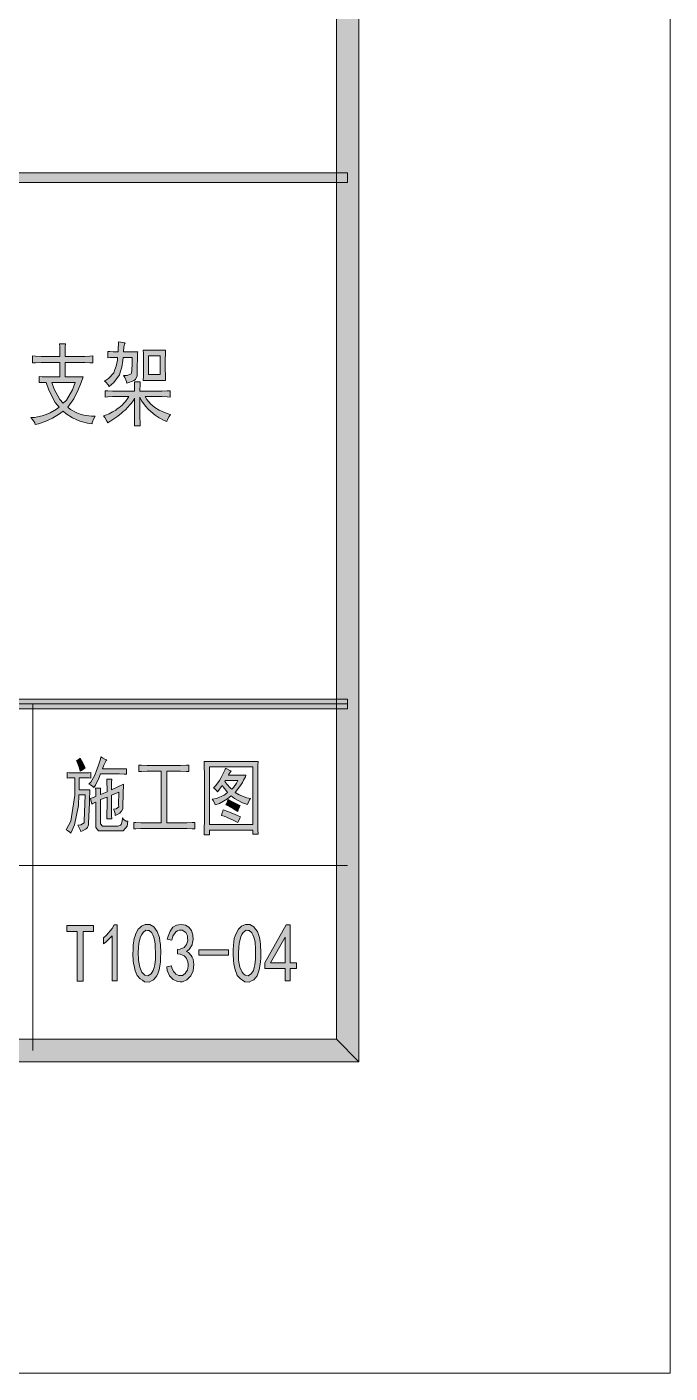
# Model space of a CAD drawing. Header units: millimetres. Extents: x 0 to 586, y 0 to 414.
# Drawn here: x 565.97 to 585.63, y 0 to 41.14 of the extents above; entities that cross this region are included whole.
import ezdxf

# ---------------------------------------------------------------- set-up
doc = ezdxf.new("R2010")
doc.units = ezdxf.units.MM

msp = doc.modelspace()

# ---------------------------------------------------------------- hatches: boundary and pattern name
h = msp.add_hatch(color=0)
h.dxf.hatch_style = 2
h.paths.add_polyline_path([(576.117861, 9.514417), (575.429944, 10.205861), (575.429944, 403.877639), (576.117861, 404.569083)])
h = msp.add_hatch(color=0)
h.dxf.hatch_style = 2
h.paths.add_polyline_path([(575.772139, 36.681833), (575.772139, 36.389028), (541.390417, 36.389028), (541.390417, 36.681833)])
h = msp.add_hatch(color=0)
h.paths.add_polyline_path([(566.345917, 30.275389), (566.345917, 30.455306), (566.437639, 30.44825), (566.603444, 30.444722), (566.674, 30.444722), (566.973861, 30.444722), (566.973861, 30.885694), (566.487028, 30.885694), (566.405889, 30.885694), (566.233028, 30.882167), (566.141306, 30.875111), (566.141306, 31.086778), (566.233028, 31.079722), (566.402361, 31.072667), (566.476444, 31.072667), (566.973861, 31.072667), (566.973861, 31.1785), (566.970333, 31.372528), (566.966806, 31.460722), (567.143194, 31.460722), (567.139667, 31.372528), (567.132611, 31.1785), (567.132611, 31.072667), (567.665306, 31.072667), (567.735861, 31.072667), (567.894611, 31.079722), (567.982806, 31.086778), (567.982806, 30.875111), (567.894611, 30.882167), (567.735861, 30.885694), (567.665306, 30.885694), (567.132611, 30.885694), (567.132611, 30.444722), (567.682944, 30.444722), (567.630028, 30.275389), (567.517139, 30.000222), (567.457167, 29.890861), (567.397194, 29.777972), (567.273722, 29.594528), (567.21375, 29.523972), (567.298417, 29.453417), (567.488917, 29.347583), (567.598278, 29.312306), (567.707639, 29.280556), (567.936944, 29.245278), (568.056889, 29.245278), (568.011028, 29.174722), (567.961639, 29.058306), (567.958111, 29.015972), (567.824056, 29.030083), (567.584167, 29.097111), (567.474806, 29.1465), (567.365444, 29.195889), (567.164361, 29.322889), (567.072639, 29.4005), (566.966806, 29.319361), (566.748083, 29.185306), (566.638722, 29.135917), (566.525833, 29.086528), (566.317694, 29.015972), (566.222444, 28.991278), (566.208333, 29.040667), (566.141306, 29.1465), (566.088389, 29.202944), (566.19775, 29.206472), (566.430583, 29.259389), (566.554056, 29.301722), (566.674, 29.347583), (566.871556, 29.456944), (566.949167, 29.523972), (566.83275, 29.661556), (566.638722, 30.039028), (566.557583, 30.275389)])
h.paths.add_polyline_path([(566.726917, 30.275389), (566.801, 30.070778), (566.977389, 29.756806), (567.079694, 29.643917), (567.178472, 29.735639), (567.358389, 30.049611), (567.443056, 30.275389)])
h = msp.add_hatch(color=0)
h.dxf.hatch_style = 2
h.paths.add_polyline_path([(568.967056, 31.485417), (568.952944, 31.460722), (568.935306, 31.40075), (568.931778, 31.361944), (568.92825, 31.323139), (568.924722, 31.252583), (568.924722, 31.217306), (569.358639, 31.217306), (569.351583, 31.174972), (569.348056, 31.033861), (569.344528, 30.935083), (569.341, 30.839833), (569.337472, 30.652861), (569.333944, 30.564667), (569.333944, 30.476472), (569.284556, 30.363583), (569.238694, 30.338889), (569.192833, 30.314194), (569.083472, 30.271861), (569.019972, 30.254222), (569.009389, 30.310667), (568.96, 30.427083), (568.924722, 30.487056), (569.034083, 30.487056), (569.154028, 30.536444), (569.161083, 30.585833), (569.171667, 30.635222), (569.18225, 30.864528), (569.18225, 31.040917), (568.907083, 31.040917), (568.900028, 30.952722), (568.86475, 30.744583), (568.829472, 30.624639), (568.797722, 30.508222), (568.621333, 30.271861), (568.480222, 30.155444), (568.448472, 30.204833), (568.377917, 30.2895), (568.339111, 30.32125), (568.462583, 30.398861), (568.621333, 30.57525), (568.656611, 30.674028), (568.691889, 30.776333), (568.734222, 30.959778), (568.73775, 31.040917), (568.667194, 31.040917), (568.617806, 31.040917), (568.508444, 31.037389), (568.444944, 31.030333), (568.444944, 31.227889), (568.497861, 31.224361), (568.607222, 31.217306), (568.667194, 31.217306), (568.755389, 31.217306), (568.758917, 31.3055), (568.762444, 31.457194), (568.762444, 31.517167)])
h = msp.add_hatch(color=0)
h.paths.add_polyline_path([(570.208833, 31.263167), (570.205306, 31.174972), (570.19825, 30.959778), (570.19825, 30.82925), (570.19825, 30.709306), (570.205306, 30.465889), (570.208833, 30.342417), (569.524444, 30.342417), (569.5315, 30.465889), (569.535028, 30.70225), (569.535028, 30.818667), (569.535028, 30.942139), (569.5315, 31.164389), (569.524444, 31.263167)])
h.paths.add_polyline_path([(570.0395, 30.522333), (570.0395, 31.086778), (569.686722, 31.086778), (569.686722, 30.522333)])
h = msp.add_hatch(color=0)
h.dxf.hatch_style = 2
h.paths.add_polyline_path([(569.259861, 30.010806), (569.259861, 30.056667), (569.256333, 30.197778), (569.252806, 30.300083), (569.429194, 30.300083), (569.425667, 30.19425), (569.418611, 30.049611), (569.418611, 30.010806), (570.032444, 30.010806), (570.095944, 30.010806), (570.251167, 30.017861), (570.342889, 30.021389), (570.342889, 29.823833), (570.251167, 29.834417), (570.095944, 29.845), (570.032444, 29.845), (569.580889, 29.845), (569.637333, 29.756806), (569.757278, 29.619222), (569.81725, 29.566306), (569.88075, 29.516917), (570.011278, 29.435778), (570.078306, 29.4005), (570.148861, 29.36875), (570.286444, 29.319361), (570.360528, 29.301722), (570.314667, 29.234694), (570.258222, 29.125333), (570.244111, 29.079472), (570.159444, 29.118278), (570.014806, 29.195889), (569.951306, 29.234694), (569.887806, 29.2735), (569.75375, 29.386389), (569.676139, 29.464), (569.602056, 29.538083), (569.471528, 29.718), (569.418611, 29.823833), (569.418611, 29.259389), (569.418611, 29.202944), (569.425667, 29.047722), (569.429194, 28.948944), (569.252806, 28.948944), (569.256333, 29.040667), (569.259861, 29.195889), (569.259861, 29.259389), (569.259861, 29.799139), (569.235167, 29.74975), (569.161083, 29.643917), (569.115222, 29.591), (569.065833, 29.534556), (568.967056, 29.43225), (568.914139, 29.386389), (568.861222, 29.337), (568.744806, 29.248806), (568.684833, 29.206472), (568.621333, 29.167667), (568.497861, 29.086528), (568.437889, 29.047722), (568.413194, 29.097111), (568.353222, 29.202944), (568.310889, 29.259389), (568.374389, 29.2735), (568.48375, 29.319361), (568.533139, 29.347583), (568.582528, 29.375806), (568.681306, 29.435778), (568.727167, 29.467528), (568.776556, 29.502806), (568.875333, 29.587472), (568.92825, 29.640389), (568.977639, 29.693306), (569.05525, 29.795611), (569.083472, 29.845), (568.649556, 29.845), (568.586056, 29.845), (568.444944, 29.834417), (568.363806, 29.823833), (568.363806, 30.021389), (568.444944, 30.017861), (568.586056, 30.010806), (568.649556, 30.010806)])
h = msp.add_hatch(color=0)
h.dxf.hatch_style = 2
h.paths.add_polyline_path([(541.390417, 20.305889), (541.390417, 20.602222), (575.772139, 20.602222), (575.772139, 20.305889)])
h = msp.add_hatch(color=0)
h.dxf.hatch_style = 2
h.paths.add_polyline_path([(567.598278, 18.792472), (567.640611, 18.718389), (567.714694, 18.566694), (567.749972, 18.492611), (567.711167, 18.467917), (567.637083, 18.418528), (567.598278, 18.393833), (567.570056, 18.492611), (567.510083, 18.651361), (567.478333, 18.711333), (567.510083, 18.7325), (567.570056, 18.771306)])
h = msp.add_hatch(color=0)
h.dxf.hatch_style = 2
h.paths.add_polyline_path([(568.409667, 18.743083), (568.384972, 18.718389), (568.317944, 18.577278), (568.275611, 18.464389), (568.720111, 18.464389), (568.794194, 18.464389), (568.938833, 18.467917), (569.016444, 18.471444), (569.016444, 18.302111), (568.938833, 18.309167), (568.794194, 18.312694), (568.720111, 18.312694), (568.219167, 18.312694), (568.16625, 18.185694), (568.063944, 17.974028), (568.011028, 17.896417), (567.982806, 17.928167), (567.908722, 17.981083), (567.859333, 17.995194), (567.922833, 18.06575), (568.042778, 18.273889), (568.095694, 18.415), (568.148611, 18.552583), (568.215639, 18.760722), (568.226222, 18.831278), (568.279139, 18.803056), (568.370861, 18.757194)])
h = msp.add_hatch(color=0)
h.dxf.hatch_style = 2
h.paths.add_polyline_path([(570.572194, 18.57375), (570.667444, 18.57375), (570.843833, 18.577278), (570.921444, 18.584333), (570.921444, 18.38325), (570.843833, 18.386778), (570.667444, 18.393833), (570.572194, 18.393833), (570.244111, 18.393833), (570.244111, 16.816917), (570.762694, 16.816917), (570.854417, 16.816917), (571.020222, 16.823972), (571.097833, 16.8275), (571.097833, 16.629944), (571.020222, 16.633472), (570.857944, 16.640528), (570.76975, 16.640528), (569.535028, 16.640528), (569.446833, 16.640528), (569.295139, 16.633472), (569.231639, 16.629944), (569.231639, 16.8275), (569.298667, 16.823972), (569.453889, 16.816917), (569.542083, 16.816917), (570.067722, 16.816917), (570.067722, 18.393833), (569.750222, 18.393833), (569.647917, 18.393833), (569.468, 18.386778), (569.390389, 18.38325), (569.390389, 18.584333), (569.468, 18.577278), (569.647917, 18.57375), (569.750222, 18.57375)])
h = msp.add_hatch(color=0)
h.paths.add_polyline_path([(573.034583, 18.693694), (573.031056, 18.566694), (573.027528, 18.295056), (573.027528, 18.143361), (573.027528, 17.077972), (573.027528, 16.92275), (573.031056, 16.619361), (573.034583, 16.471194), (572.875833, 16.471194), (572.875833, 16.598194), (571.545861, 16.598194), (571.545861, 16.450028), (571.383583, 16.450028), (571.387111, 16.60525), (571.394167, 16.92275), (571.394167, 17.088556), (571.394167, 18.143361), (571.394167, 18.288), (571.387111, 18.563167), (571.383583, 18.693694)])
h.paths.add_polyline_path([(572.875833, 16.767528), (572.875833, 18.531417), (571.545861, 18.531417), (571.545861, 16.767528)])
h = msp.add_hatch(color=0)
h.dxf.hatch_style = 2
h.paths.add_polyline_path([(567.922833, 18.185694), (567.873444, 18.189222), (567.767611, 18.19275), (567.714694, 18.19275), (567.566528, 18.19275), (567.566528, 17.825861), (567.891083, 17.825861), (567.887556, 17.765889), (567.8805, 17.564806), (567.876972, 17.427222), (567.852278, 16.809861), (567.852278, 16.753417), (567.820528, 16.672278), (567.788778, 16.647583), (567.757028, 16.622889), (567.668833, 16.5735), (567.612389, 16.548806), (567.601806, 16.584083), (567.555944, 16.682861), (567.524194, 16.749889), (567.619444, 16.756944), (567.714694, 16.816917), (567.714694, 16.869833), (567.749972, 17.674167), (567.555944, 17.674167), (567.545361, 17.346083), (567.421889, 16.756944), (567.309, 16.499417), (567.27725, 16.534694), (567.206694, 16.587611), (567.164361, 16.608778), (567.305472, 16.869833), (567.436, 17.660056), (567.428944, 18.19275), (567.365444, 18.19275), (567.249028, 18.189222), (567.199639, 18.185694), (567.199639, 18.355028), (567.263139, 18.347972), (567.439528, 18.344444), (567.555944, 18.344444), (567.675889, 18.344444), (567.859333, 18.347972), (567.922833, 18.355028)])
h = msp.add_hatch(color=0)
h.dxf.hatch_style = 2
h.paths.add_polyline_path([(568.074528, 17.624778), (568.074528, 17.681222), (568.071, 17.804694), (568.067472, 17.87525), (568.219167, 17.87525), (568.215639, 17.81175), (568.212111, 17.7165), (568.212111, 17.68475), (568.416722, 17.765889), (568.416722, 17.861139), (568.413194, 18.055167), (568.409667, 18.153944), (568.561361, 18.153944), (568.557833, 18.06575), (568.554306, 17.899944), (568.554306, 17.825861), (568.921194, 17.995194), (568.917667, 17.921111), (568.914139, 17.790583), (568.914139, 17.734139), (568.903556, 17.296694), (568.8965, 17.247306), (568.861222, 17.169694), (568.833, 17.141472), (568.804778, 17.11325), (568.720111, 17.067389), (568.663667, 17.046222), (568.663667, 17.099139), (568.638972, 17.190861), (568.61075, 17.236722), (568.691889, 17.247306), (568.773028, 17.310806), (568.7695, 17.36725), (568.776556, 17.755306), (568.554306, 17.667111), (568.554306, 17.395472), (568.557833, 17.032111), (568.561361, 16.936861), (568.409667, 16.936861), (568.413194, 17.056806), (568.416722, 17.391944), (568.416722, 17.607139), (568.212111, 17.526), (568.212111, 16.848667), (568.212111, 16.785167), (568.279139, 16.718139), (568.346167, 16.718139), (568.713056, 16.718139), (568.748333, 16.718139), (568.808306, 16.73225), (568.829472, 16.749889), (568.850639, 16.764), (568.882389, 16.873361), (568.889444, 16.968611), (568.924722, 16.92275), (569.005861, 16.873361), (569.048194, 16.869833), (569.027028, 16.718139), (568.914139, 16.569972), (568.815361, 16.569972), (568.233278, 16.569972), (568.155667, 16.569972), (568.074528, 16.679333), (568.074528, 16.788694), (568.074528, 17.444861), (568.046306, 17.437806), (567.986333, 17.406056), (567.954583, 17.384889), (567.908722, 17.564806)])
h = msp.add_hatch(color=0)
h.paths.add_polyline_path([(572.212611, 18.404417), (572.191444, 18.372667), (572.145583, 18.309167), (572.127944, 18.273889), (572.660639, 18.273889), (572.646528, 18.228028), (572.593611, 18.118667), (572.558333, 18.055167), (572.519528, 17.988139), (572.410167, 17.836444), (572.332556, 17.744722), (572.4525, 17.670639), (572.688861, 17.582444), (572.805278, 17.564806), (572.777056, 17.522472), (572.727667, 17.427222), (572.710028, 17.377833), (572.561861, 17.43075), (572.314917, 17.564806), (572.212611, 17.645944), (572.099722, 17.550694), (571.852778, 17.413111), (571.718722, 17.36725), (571.708139, 17.413111), (571.662278, 17.497778), (571.630528, 17.536583), (571.761056, 17.561278), (571.993889, 17.667111), (572.10325, 17.744722), (572.046806, 17.81175), (571.965667, 17.921111), (571.9445, 17.963444), (571.905694, 17.914056), (571.831611, 17.815278), (571.792806, 17.765889), (571.764583, 17.804694), (571.704611, 17.864667), (571.672861, 17.885833), (571.739889, 17.956389), (571.856306, 18.111611), (571.902167, 18.199806), (571.951556, 18.288), (572.018583, 18.432639), (572.03975, 18.492611), (572.078556, 18.467917), (572.16675, 18.422056)])
h.paths.add_polyline_path([(572.022111, 18.083389), (572.082083, 17.998722), (572.187917, 17.878778), (572.23025, 17.8435), (572.283167, 17.896417), (572.378417, 18.030472), (572.42075, 18.115139), (572.03975, 18.115139)])
h = msp.add_hatch(color=0)
h.dxf.hatch_style = 2
h.paths.add_polyline_path([(572.117361, 17.526), (572.254944, 17.455444), (572.438389, 17.36725), (572.48425, 17.346083), (572.466611, 17.307278), (572.427806, 17.215556), (572.413694, 17.166167), (572.279639, 17.247306), (572.096194, 17.346083), (572.046806, 17.36725), (572.067972, 17.402528), (572.10325, 17.480139)])
h = msp.add_hatch(color=0)
h.dxf.hatch_style = 2
h.paths.add_polyline_path([(571.965667, 17.215556), (572.142056, 17.152056), (572.406639, 17.042694), (572.494833, 16.996833), (572.473667, 16.958028), (572.434861, 16.873361), (572.413694, 16.8275), (572.251417, 16.912167), (571.997417, 17.021528), (571.91275, 17.046222), (571.926861, 17.088556), (571.955083, 17.173222)])
h = msp.add_hatch(color=0)
h.dxf.hatch_style = 2
h.paths.add_polyline_path([(568.0075, 13.49375), (567.69, 13.49375), (567.69, 11.976806), (567.506556, 11.976806), (567.506556, 13.49375), (567.185528, 13.49375), (567.185528, 13.68425), (568.0075, 13.68425)])
h = msp.add_hatch(color=0)
h.dxf.hatch_style = 2
h.paths.add_polyline_path([(568.568417, 13.363222), (568.5155, 13.299722), (568.384972, 13.17625), (568.303833, 13.116278), (568.303833, 13.30325), (568.402611, 13.387917), (568.568417, 13.589), (568.631917, 13.701889), (568.727167, 13.701889), (568.727167, 11.987389), (568.568417, 11.987389)])
h = msp.add_hatch(color=0)
h.paths.add_polyline_path([(569.214, 12.939889), (569.217528, 13.073944), (569.24575, 13.282083), (569.273972, 13.359694), (569.298667, 13.437306), (569.37275, 13.564306), (569.418611, 13.613694), (569.468, 13.663083), (569.584417, 13.712472), (569.654972, 13.712472), (569.725528, 13.712472), (569.845472, 13.641917), (569.898389, 13.567833), (569.951306, 13.497278), (570.018333, 13.313833), (570.032444, 13.204472), (570.050083, 13.095111), (570.060667, 12.844639), (570.053611, 12.7), (570.046556, 12.558889), (570.00775, 12.326056), (569.976, 12.237861), (569.940722, 12.146139), (569.838417, 12.022667), (569.771389, 11.987389), (569.704361, 11.952111), (569.566778, 11.962694), (569.49975, 12.005028), (569.432722, 12.047361), (569.337472, 12.156722), (569.30925, 12.227278), (569.281028, 12.297833), (569.242222, 12.446), (569.228111, 12.520083), (569.217528, 12.597694), (569.206944, 12.809361)])
h.paths.add_polyline_path([(569.379806, 12.999861), (569.369222, 12.862278), (569.376278, 12.618861), (569.397444, 12.513028), (569.415083, 12.403667), (569.482111, 12.251972), (569.527972, 12.206111), (569.573833, 12.163778), (569.665556, 12.146139), (569.714944, 12.174361), (569.764333, 12.199056), (569.831361, 12.308417), (569.856056, 12.393083), (569.877222, 12.474222), (569.898389, 12.654139), (569.898389, 12.749389), (569.898389, 12.848167), (569.891333, 13.024556), (569.887806, 13.105694), (569.88075, 13.183306), (569.845472, 13.327944), (569.813722, 13.394972), (569.7855, 13.458472), (569.704361, 13.5255), (569.654972, 13.529028), (569.605583, 13.532556), (569.517389, 13.469056), (569.478583, 13.405556), (569.443306, 13.338528), (569.390389, 13.137444)])
h = msp.add_hatch(color=0)
h.dxf.hatch_style = 2
h.paths.add_polyline_path([(570.240583, 12.417778), (570.385222, 12.446), (570.399333, 12.3825), (570.45225, 12.276667), (570.487528, 12.234333), (570.522806, 12.192), (570.614528, 12.149667), (570.667444, 12.153194), (570.720361, 12.156722), (570.808556, 12.209639), (570.840306, 12.262556), (570.872056, 12.315472), (570.900278, 12.435417), (570.89675, 12.502444), (570.889694, 12.569472), (570.850889, 12.675306), (570.812083, 12.710583), (570.773278, 12.749389), (570.653333, 12.802306), (570.568667, 12.816417), (570.568667, 12.946944), (570.653333, 12.954), (570.773278, 13.010444), (570.812083, 13.056306), (570.850889, 13.098639), (570.882639, 13.218583), (570.879111, 13.289139), (570.875583, 13.363222), (570.822667, 13.465528), (570.776806, 13.497278), (570.727417, 13.532556), (570.625111, 13.539611), (570.572194, 13.514917), (570.519278, 13.490222), (570.431083, 13.349111), (570.399333, 13.232694), (570.258222, 13.264444), (570.282917, 13.352639), (570.346417, 13.504333), (570.38875, 13.564306), (570.431083, 13.624278), (570.543972, 13.691306), (570.614528, 13.701889), (570.688611, 13.712472), (570.812083, 13.691306), (570.868528, 13.659556), (570.921444, 13.624278), (570.995528, 13.5255), (571.020222, 13.458472), (571.041389, 13.391444), (571.048444, 13.243278), (571.030806, 13.165667), (571.016694, 13.084528), (570.924972, 12.946944), (570.847361, 12.886972), (570.903806, 12.855222), (570.988472, 12.767028), (571.020222, 12.707056), (571.048444, 12.647083), (571.069611, 12.488333), (571.059028, 12.393083), (571.048444, 12.294306), (570.977889, 12.139083), (570.917917, 12.079111), (570.857944, 12.019139), (570.723889, 11.962694), (570.649806, 11.962694), (570.572194, 11.966222), (570.441667, 12.026194), (570.385222, 12.082639), (570.328778, 12.139083), (570.258222, 12.308417)])
h = msp.add_hatch(color=0)
h.paths.add_polyline_path([(572.276111, 12.939889), (572.279639, 13.073944), (572.307861, 13.282083), (572.336083, 13.359694), (572.360778, 13.437306), (572.434861, 13.564306), (572.480722, 13.613694), (572.530111, 13.663083), (572.646528, 13.712472), (572.717083, 13.712472), (572.787639, 13.712472), (572.907583, 13.641917), (572.9605, 13.567833), (573.013417, 13.497278), (573.080444, 13.313833), (573.098083, 13.204472), (573.112194, 13.095111), (573.122778, 12.844639), (573.115722, 12.7), (573.108667, 12.558889), (573.069861, 12.326056), (573.038111, 12.237861), (573.002833, 12.146139), (572.900528, 12.022667), (572.8335, 11.987389), (572.766472, 11.952111), (572.628889, 11.962694), (572.561861, 12.005028), (572.494833, 12.047361), (572.399583, 12.156722), (572.371361, 12.227278), (572.343139, 12.297833), (572.304333, 12.446), (572.290222, 12.520083), (572.279639, 12.597694), (572.272583, 12.809361)])
h.paths.add_polyline_path([(572.441917, 12.999861), (572.431333, 12.862278), (572.438389, 12.618861), (572.459556, 12.513028), (572.477194, 12.403667), (572.544222, 12.251972), (572.590083, 12.206111), (572.635944, 12.163778), (572.731194, 12.146139), (572.777056, 12.174361), (572.826444, 12.199056), (572.893472, 12.308417), (572.918167, 12.393083), (572.939333, 12.474222), (572.9605, 12.654139), (572.9605, 12.749389), (572.9605, 12.848167), (572.953444, 13.024556), (572.949917, 13.105694), (572.942861, 13.183306), (572.907583, 13.327944), (572.875833, 13.394972), (572.847611, 13.458472), (572.766472, 13.5255), (572.717083, 13.529028), (572.667694, 13.532556), (572.5795, 13.469056), (572.540694, 13.405556), (572.505417, 13.338528), (572.456028, 13.137444)])
h = msp.add_hatch(color=0)
h.paths.add_polyline_path([(573.863611, 12.368389), (573.24625, 12.368389), (573.24625, 12.537722), (573.895361, 13.701889), (574.011778, 13.701889), (574.011778, 12.537722), (574.205806, 12.537722), (574.205806, 12.368389), (574.011778, 12.368389), (574.011778, 11.987389), (573.863611, 11.987389)])
h.paths.add_polyline_path([(573.863611, 12.537722), (573.863611, 13.324417), (573.415583, 12.537722)])
h = msp.add_hatch(color=0)
h.dxf.hatch_style = 2
h.paths.add_polyline_path([(572.131472, 12.777611), (571.221306, 12.777611), (571.221306, 12.936361), (572.131472, 12.936361)])
h = msp.add_hatch(color=0)
h.dxf.hatch_style = 2
h.paths.add_polyline_path([(24.302861, 9.514417), (24.994306, 10.205861), (575.429944, 10.205861), (576.117861, 9.514417)])

# ---------------------------------------------------------------- linework, layer by layer
at = {"color": 0, "lineweight": 0}
for points in [[(0, 0), (585.632278, 0), (585.632278, 414.0835), (0, 414.0835)], [(576.117861, 9.514417), (575.429944, 10.205861), (575.429944, 403.877639), (576.117861, 404.569083)], [(575.772139, 36.681833), (575.772139, 36.389028), (541.390417, 36.389028), (541.390417, 36.681833)], [(566.345917, 30.275389), (566.345917, 30.455306), (566.437639, 30.44825), (566.603444, 30.444722), (566.674, 30.444722), (566.973861, 30.444722), (566.973861, 30.885694), (566.487028, 30.885694), (566.405889, 30.885694), (566.233028, 30.882167), (566.141306, 30.875111), (566.141306, 31.086778), (566.233028, 31.079722), (566.402361, 31.072667), (566.476444, 31.072667), (566.973861, 31.072667), (566.973861, 31.1785), (566.970333, 31.372528), (566.966806, 31.460722), (567.143194, 31.460722), (567.139667, 31.372528), (567.132611, 31.1785), (567.132611, 31.072667), (567.665306, 31.072667), (567.735861, 31.072667), (567.894611, 31.079722), (567.982806, 31.086778), (567.982806, 30.875111), (567.894611, 30.882167), (567.735861, 30.885694), (567.665306, 30.885694), (567.132611, 30.885694), (567.132611, 30.444722), (567.682944, 30.444722), (567.630028, 30.275389), (567.517139, 30.000222), (567.457167, 29.890861), (567.397194, 29.777972), (567.273722, 29.594528), (567.21375, 29.523972), (567.298417, 29.453417), (567.488917, 29.347583), (567.598278, 29.312306), (567.707639, 29.280556), (567.936944, 29.245278), (568.056889, 29.245278), (568.011028, 29.174722), (567.961639, 29.058306), (567.958111, 29.015972), (567.824056, 29.030083), (567.584167, 29.097111), (567.474806, 29.1465), (567.365444, 29.195889), (567.164361, 29.322889), (567.072639, 29.4005), (566.966806, 29.319361), (566.748083, 29.185306), (566.638722, 29.135917), (566.525833, 29.086528), (566.317694, 29.015972), (566.222444, 28.991278), (566.208333, 29.040667), (566.141306, 29.1465), (566.088389, 29.202944), (566.19775, 29.206472), (566.430583, 29.259389), (566.554056, 29.301722), (566.674, 29.347583), (566.871556, 29.456944), (566.949167, 29.523972), (566.83275, 29.661556), (566.638722, 30.039028), (566.557583, 30.275389)], [(568.967056, 31.485417), (568.952944, 31.460722), (568.935306, 31.40075), (568.931778, 31.361944), (568.92825, 31.323139), (568.924722, 31.252583), (568.924722, 31.217306), (569.358639, 31.217306), (569.351583, 31.174972), (569.348056, 31.033861), (569.344528, 30.935083), (569.341, 30.839833), (569.337472, 30.652861), (569.333944, 30.564667), (569.333944, 30.476472), (569.284556, 30.363583), (569.238694, 30.338889), (569.192833, 30.314194), (569.083472, 30.271861), (569.019972, 30.254222), (569.009389, 30.310667), (568.96, 30.427083), (568.924722, 30.487056), (569.034083, 30.487056), (569.154028, 30.536444), (569.161083, 30.585833), (569.171667, 30.635222), (569.18225, 30.864528), (569.18225, 31.040917), (568.907083, 31.040917), (568.900028, 30.952722), (568.86475, 30.744583), (568.829472, 30.624639), (568.797722, 30.508222), (568.621333, 30.271861), (568.480222, 30.155444), (568.448472, 30.204833), (568.377917, 30.2895), (568.339111, 30.32125), (568.462583, 30.398861), (568.621333, 30.57525), (568.656611, 30.674028), (568.691889, 30.776333), (568.734222, 30.959778), (568.73775, 31.040917), (568.667194, 31.040917), (568.617806, 31.040917), (568.508444, 31.037389), (568.444944, 31.030333), (568.444944, 31.227889), (568.497861, 31.224361), (568.607222, 31.217306), (568.667194, 31.217306), (568.755389, 31.217306), (568.758917, 31.3055), (568.762444, 31.457194), (568.762444, 31.517167)], [(570.208833, 31.263167), (570.205306, 31.174972), (570.19825, 30.959778), (570.19825, 30.82925), (570.19825, 30.709306), (570.205306, 30.465889), (570.208833, 30.342417), (569.524444, 30.342417), (569.5315, 30.465889), (569.535028, 30.70225), (569.535028, 30.818667), (569.535028, 30.942139), (569.5315, 31.164389), (569.524444, 31.263167)], [(570.0395, 30.522333), (570.0395, 31.086778), (569.686722, 31.086778), (569.686722, 30.522333)], [(566.726917, 30.275389), (566.801, 30.070778), (566.977389, 29.756806), (567.079694, 29.643917), (567.178472, 29.735639), (567.358389, 30.049611), (567.443056, 30.275389)], [(569.259861, 30.010806), (569.259861, 30.056667), (569.256333, 30.197778), (569.252806, 30.300083), (569.429194, 30.300083), (569.425667, 30.19425), (569.418611, 30.049611), (569.418611, 30.010806), (570.032444, 30.010806), (570.095944, 30.010806), (570.251167, 30.017861), (570.342889, 30.021389), (570.342889, 29.823833), (570.251167, 29.834417), (570.095944, 29.845), (570.032444, 29.845), (569.580889, 29.845), (569.637333, 29.756806), (569.757278, 29.619222), (569.81725, 29.566306), (569.88075, 29.516917), (570.011278, 29.435778), (570.078306, 29.4005), (570.148861, 29.36875), (570.286444, 29.319361), (570.360528, 29.301722), (570.314667, 29.234694), (570.258222, 29.125333), (570.244111, 29.079472), (570.159444, 29.118278), (570.014806, 29.195889), (569.951306, 29.234694), (569.887806, 29.2735), (569.75375, 29.386389), (569.676139, 29.464), (569.602056, 29.538083), (569.471528, 29.718), (569.418611, 29.823833), (569.418611, 29.259389), (569.418611, 29.202944), (569.425667, 29.047722), (569.429194, 28.948944), (569.252806, 28.948944), (569.256333, 29.040667), (569.259861, 29.195889), (569.259861, 29.259389), (569.259861, 29.799139), (569.235167, 29.74975), (569.161083, 29.643917), (569.115222, 29.591), (569.065833, 29.534556), (568.967056, 29.43225), (568.914139, 29.386389), (568.861222, 29.337), (568.744806, 29.248806), (568.684833, 29.206472), (568.621333, 29.167667), (568.497861, 29.086528), (568.437889, 29.047722), (568.413194, 29.097111), (568.353222, 29.202944), (568.310889, 29.259389), (568.374389, 29.2735), (568.48375, 29.319361), (568.533139, 29.347583), (568.582528, 29.375806), (568.681306, 29.435778), (568.727167, 29.467528), (568.776556, 29.502806), (568.875333, 29.587472), (568.92825, 29.640389), (568.977639, 29.693306), (569.05525, 29.795611), (569.083472, 29.845), (568.649556, 29.845), (568.586056, 29.845), (568.444944, 29.834417), (568.363806, 29.823833), (568.363806, 30.021389), (568.444944, 30.017861), (568.586056, 30.010806), (568.649556, 30.010806)], [(541.390417, 20.305889), (541.390417, 20.602222), (575.772139, 20.602222), (575.772139, 20.305889)], [(567.598278, 18.792472), (567.640611, 18.718389), (567.714694, 18.566694), (567.749972, 18.492611), (567.711167, 18.467917), (567.637083, 18.418528), (567.598278, 18.393833), (567.570056, 18.492611), (567.510083, 18.651361), (567.478333, 18.711333), (567.510083, 18.7325), (567.570056, 18.771306)], [(568.409667, 18.743083), (568.384972, 18.718389), (568.317944, 18.577278), (568.275611, 18.464389), (568.720111, 18.464389), (568.794194, 18.464389), (568.938833, 18.467917), (569.016444, 18.471444), (569.016444, 18.302111), (568.938833, 18.309167), (568.794194, 18.312694), (568.720111, 18.312694), (568.219167, 18.312694), (568.16625, 18.185694), (568.063944, 17.974028), (568.011028, 17.896417), (567.982806, 17.928167), (567.908722, 17.981083), (567.859333, 17.995194), (567.922833, 18.06575), (568.042778, 18.273889), (568.095694, 18.415), (568.148611, 18.552583), (568.215639, 18.760722), (568.226222, 18.831278), (568.279139, 18.803056), (568.370861, 18.757194)], [(570.572194, 18.57375), (570.667444, 18.57375), (570.843833, 18.577278), (570.921444, 18.584333), (570.921444, 18.38325), (570.843833, 18.386778), (570.667444, 18.393833), (570.572194, 18.393833), (570.244111, 18.393833), (570.244111, 16.816917), (570.762694, 16.816917), (570.854417, 16.816917), (571.020222, 16.823972), (571.097833, 16.8275), (571.097833, 16.629944), (571.020222, 16.633472), (570.857944, 16.640528), (570.76975, 16.640528), (569.535028, 16.640528), (569.446833, 16.640528), (569.295139, 16.633472), (569.231639, 16.629944), (569.231639, 16.8275), (569.298667, 16.823972), (569.453889, 16.816917), (569.542083, 16.816917), (570.067722, 16.816917), (570.067722, 18.393833), (569.750222, 18.393833), (569.647917, 18.393833), (569.468, 18.386778), (569.390389, 18.38325), (569.390389, 18.584333), (569.468, 18.577278), (569.647917, 18.57375), (569.750222, 18.57375)], [(573.034583, 18.693694), (573.031056, 18.566694), (573.027528, 18.295056), (573.027528, 18.143361), (573.027528, 17.077972), (573.027528, 16.92275), (573.031056, 16.619361), (573.034583, 16.471194), (572.875833, 16.471194), (572.875833, 16.598194), (571.545861, 16.598194), (571.545861, 16.450028), (571.383583, 16.450028), (571.387111, 16.60525), (571.394167, 16.92275), (571.394167, 17.088556), (571.394167, 18.143361), (571.394167, 18.288), (571.387111, 18.563167), (571.383583, 18.693694)], [(572.875833, 16.767528), (572.875833, 18.531417), (571.545861, 18.531417), (571.545861, 16.767528)], [(567.922833, 18.185694), (567.873444, 18.189222), (567.767611, 18.19275), (567.714694, 18.19275), (567.566528, 18.19275), (567.566528, 17.825861), (567.891083, 17.825861), (567.887556, 17.765889), (567.8805, 17.564806), (567.876972, 17.427222), (567.852278, 16.809861), (567.852278, 16.753417), (567.820528, 16.672278), (567.788778, 16.647583), (567.757028, 16.622889), (567.668833, 16.5735), (567.612389, 16.548806), (567.601806, 16.584083), (567.555944, 16.682861), (567.524194, 16.749889), (567.619444, 16.756944), (567.714694, 16.816917), (567.714694, 16.869833), (567.749972, 17.674167), (567.555944, 17.674167), (567.545361, 17.346083), (567.421889, 16.756944), (567.309, 16.499417), (567.27725, 16.534694), (567.206694, 16.587611), (567.164361, 16.608778), (567.305472, 16.869833), (567.436, 17.660056), (567.428944, 18.19275), (567.365444, 18.19275), (567.249028, 18.189222), (567.199639, 18.185694), (567.199639, 18.355028), (567.263139, 18.347972), (567.439528, 18.344444), (567.555944, 18.344444), (567.675889, 18.344444), (567.859333, 18.347972), (567.922833, 18.355028)], [(568.074528, 17.624778), (568.074528, 17.681222), (568.071, 17.804694), (568.067472, 17.87525), (568.219167, 17.87525), (568.215639, 17.81175), (568.212111, 17.7165), (568.212111, 17.68475), (568.416722, 17.765889), (568.416722, 17.861139), (568.413194, 18.055167), (568.409667, 18.153944), (568.561361, 18.153944), (568.557833, 18.06575), (568.554306, 17.899944), (568.554306, 17.825861), (568.921194, 17.995194), (568.917667, 17.921111), (568.914139, 17.790583), (568.914139, 17.734139), (568.903556, 17.296694), (568.8965, 17.247306), (568.861222, 17.169694), (568.833, 17.141472), (568.804778, 17.11325), (568.720111, 17.067389), (568.663667, 17.046222), (568.663667, 17.099139), (568.638972, 17.190861), (568.61075, 17.236722), (568.691889, 17.247306), (568.773028, 17.310806), (568.7695, 17.36725), (568.776556, 17.755306), (568.554306, 17.667111), (568.554306, 17.395472), (568.557833, 17.032111), (568.561361, 16.936861), (568.409667, 16.936861), (568.413194, 17.056806), (568.416722, 17.391944), (568.416722, 17.607139), (568.212111, 17.526), (568.212111, 16.848667), (568.212111, 16.785167), (568.279139, 16.718139), (568.346167, 16.718139), (568.713056, 16.718139), (568.748333, 16.718139), (568.808306, 16.73225), (568.829472, 16.749889), (568.850639, 16.764), (568.882389, 16.873361), (568.889444, 16.968611), (568.924722, 16.92275), (569.005861, 16.873361), (569.048194, 16.869833), (569.027028, 16.718139), (568.914139, 16.569972), (568.815361, 16.569972), (568.233278, 16.569972), (568.155667, 16.569972), (568.074528, 16.679333), (568.074528, 16.788694), (568.074528, 17.444861), (568.046306, 17.437806), (567.986333, 17.406056), (567.954583, 17.384889), (567.908722, 17.564806)], [(572.212611, 18.404417), (572.191444, 18.372667), (572.145583, 18.309167), (572.127944, 18.273889), (572.660639, 18.273889), (572.646528, 18.228028), (572.593611, 18.118667), (572.558333, 18.055167), (572.519528, 17.988139), (572.410167, 17.836444), (572.332556, 17.744722), (572.4525, 17.670639), (572.688861, 17.582444), (572.805278, 17.564806), (572.777056, 17.522472), (572.727667, 17.427222), (572.710028, 17.377833), (572.561861, 17.43075), (572.314917, 17.564806), (572.212611, 17.645944), (572.099722, 17.550694), (571.852778, 17.413111), (571.718722, 17.36725), (571.708139, 17.413111), (571.662278, 17.497778), (571.630528, 17.536583), (571.761056, 17.561278), (571.993889, 17.667111), (572.10325, 17.744722), (572.046806, 17.81175), (571.965667, 17.921111), (571.9445, 17.963444), (571.905694, 17.914056), (571.831611, 17.815278), (571.792806, 17.765889), (571.764583, 17.804694), (571.704611, 17.864667), (571.672861, 17.885833), (571.739889, 17.956389), (571.856306, 18.111611), (571.902167, 18.199806), (571.951556, 18.288), (572.018583, 18.432639), (572.03975, 18.492611), (572.078556, 18.467917), (572.16675, 18.422056)], [(572.022111, 18.083389), (572.082083, 17.998722), (572.187917, 17.878778), (572.23025, 17.8435), (572.283167, 17.896417), (572.378417, 18.030472), (572.42075, 18.115139), (572.03975, 18.115139)], [(572.117361, 17.526), (572.254944, 17.455444), (572.438389, 17.36725), (572.48425, 17.346083), (572.466611, 17.307278), (572.427806, 17.215556), (572.413694, 17.166167), (572.279639, 17.247306), (572.096194, 17.346083), (572.046806, 17.36725), (572.067972, 17.402528), (572.10325, 17.480139)], [(571.965667, 17.215556), (572.142056, 17.152056), (572.406639, 17.042694), (572.494833, 16.996833), (572.473667, 16.958028), (572.434861, 16.873361), (572.413694, 16.8275), (572.251417, 16.912167), (571.997417, 17.021528), (571.91275, 17.046222), (571.926861, 17.088556), (571.955083, 17.173222)], [(568.0075, 13.49375), (567.69, 13.49375), (567.69, 11.976806), (567.506556, 11.976806), (567.506556, 13.49375), (567.185528, 13.49375), (567.185528, 13.68425), (568.0075, 13.68425)], [(568.568417, 13.363222), (568.5155, 13.299722), (568.384972, 13.17625), (568.303833, 13.116278), (568.303833, 13.30325), (568.402611, 13.387917), (568.568417, 13.589), (568.631917, 13.701889), (568.727167, 13.701889), (568.727167, 11.987389), (568.568417, 11.987389)], [(569.214, 12.939889), (569.217528, 13.073944), (569.24575, 13.282083), (569.273972, 13.359694), (569.298667, 13.437306), (569.37275, 13.564306), (569.418611, 13.613694), (569.468, 13.663083), (569.584417, 13.712472), (569.654972, 13.712472), (569.725528, 13.712472), (569.845472, 13.641917), (569.898389, 13.567833), (569.951306, 13.497278), (570.018333, 13.313833), (570.032444, 13.204472), (570.050083, 13.095111), (570.060667, 12.844639), (570.053611, 12.7), (570.046556, 12.558889), (570.00775, 12.326056), (569.976, 12.237861), (569.940722, 12.146139), (569.838417, 12.022667), (569.771389, 11.987389), (569.704361, 11.952111), (569.566778, 11.962694), (569.49975, 12.005028), (569.432722, 12.047361), (569.337472, 12.156722), (569.30925, 12.227278), (569.281028, 12.297833), (569.242222, 12.446), (569.228111, 12.520083), (569.217528, 12.597694), (569.206944, 12.809361)], [(570.240583, 12.417778), (570.385222, 12.446), (570.399333, 12.3825), (570.45225, 12.276667), (570.487528, 12.234333), (570.522806, 12.192), (570.614528, 12.149667), (570.667444, 12.153194), (570.720361, 12.156722), (570.808556, 12.209639), (570.840306, 12.262556), (570.872056, 12.315472), (570.900278, 12.435417), (570.89675, 12.502444), (570.889694, 12.569472), (570.850889, 12.675306), (570.812083, 12.710583), (570.773278, 12.749389), (570.653333, 12.802306), (570.568667, 12.816417), (570.568667, 12.946944), (570.653333, 12.954), (570.773278, 13.010444), (570.812083, 13.056306), (570.850889, 13.098639), (570.882639, 13.218583), (570.879111, 13.289139), (570.875583, 13.363222), (570.822667, 13.465528), (570.776806, 13.497278), (570.727417, 13.532556), (570.625111, 13.539611), (570.572194, 13.514917), (570.519278, 13.490222), (570.431083, 13.349111), (570.399333, 13.232694), (570.258222, 13.264444), (570.282917, 13.352639), (570.346417, 13.504333), (570.38875, 13.564306), (570.431083, 13.624278), (570.543972, 13.691306), (570.614528, 13.701889), (570.688611, 13.712472), (570.812083, 13.691306), (570.868528, 13.659556), (570.921444, 13.624278), (570.995528, 13.5255), (571.020222, 13.458472), (571.041389, 13.391444), (571.048444, 13.243278), (571.030806, 13.165667), (571.016694, 13.084528), (570.924972, 12.946944), (570.847361, 12.886972), (570.903806, 12.855222), (570.988472, 12.767028), (571.020222, 12.707056), (571.048444, 12.647083), (571.069611, 12.488333), (571.059028, 12.393083), (571.048444, 12.294306), (570.977889, 12.139083), (570.917917, 12.079111), (570.857944, 12.019139), (570.723889, 11.962694), (570.649806, 11.962694), (570.572194, 11.966222), (570.441667, 12.026194), (570.385222, 12.082639), (570.328778, 12.139083), (570.258222, 12.308417)], [(572.276111, 12.939889), (572.279639, 13.073944), (572.307861, 13.282083), (572.336083, 13.359694), (572.360778, 13.437306), (572.434861, 13.564306), (572.480722, 13.613694), (572.530111, 13.663083), (572.646528, 13.712472), (572.717083, 13.712472), (572.787639, 13.712472), (572.907583, 13.641917), (572.9605, 13.567833), (573.013417, 13.497278), (573.080444, 13.313833), (573.098083, 13.204472), (573.112194, 13.095111), (573.122778, 12.844639), (573.115722, 12.7), (573.108667, 12.558889), (573.069861, 12.326056), (573.038111, 12.237861), (573.002833, 12.146139), (572.900528, 12.022667), (572.8335, 11.987389), (572.766472, 11.952111), (572.628889, 11.962694), (572.561861, 12.005028), (572.494833, 12.047361), (572.399583, 12.156722), (572.371361, 12.227278), (572.343139, 12.297833), (572.304333, 12.446), (572.290222, 12.520083), (572.279639, 12.597694), (572.272583, 12.809361)], [(573.863611, 12.368389), (573.24625, 12.368389), (573.24625, 12.537722), (573.895361, 13.701889), (574.011778, 13.701889), (574.011778, 12.537722), (574.205806, 12.537722), (574.205806, 12.368389), (574.011778, 12.368389), (574.011778, 11.987389), (573.863611, 11.987389)], [(569.379806, 12.999861), (569.369222, 12.862278), (569.376278, 12.618861), (569.397444, 12.513028), (569.415083, 12.403667), (569.482111, 12.251972), (569.527972, 12.206111), (569.573833, 12.163778), (569.665556, 12.146139), (569.714944, 12.174361), (569.764333, 12.199056), (569.831361, 12.308417), (569.856056, 12.393083), (569.877222, 12.474222), (569.898389, 12.654139), (569.898389, 12.749389), (569.898389, 12.848167), (569.891333, 13.024556), (569.887806, 13.105694), (569.88075, 13.183306), (569.845472, 13.327944), (569.813722, 13.394972), (569.7855, 13.458472), (569.704361, 13.5255), (569.654972, 13.529028), (569.605583, 13.532556), (569.517389, 13.469056), (569.478583, 13.405556), (569.443306, 13.338528), (569.390389, 13.137444)], [(572.441917, 12.999861), (572.431333, 12.862278), (572.438389, 12.618861), (572.459556, 12.513028), (572.477194, 12.403667), (572.544222, 12.251972), (572.590083, 12.206111), (572.635944, 12.163778), (572.731194, 12.146139), (572.777056, 12.174361), (572.826444, 12.199056), (572.893472, 12.308417), (572.918167, 12.393083), (572.939333, 12.474222), (572.9605, 12.654139), (572.9605, 12.749389), (572.9605, 12.848167), (572.953444, 13.024556), (572.949917, 13.105694), (572.942861, 13.183306), (572.907583, 13.327944), (572.875833, 13.394972), (572.847611, 13.458472), (572.766472, 13.5255), (572.717083, 13.529028), (572.667694, 13.532556), (572.5795, 13.469056), (572.540694, 13.405556), (572.505417, 13.338528), (572.456028, 13.137444)], [(573.863611, 12.537722), (573.863611, 13.324417), (573.415583, 12.537722)], [(572.131472, 12.777611), (571.221306, 12.777611), (571.221306, 12.936361), (572.131472, 12.936361)], [(24.302861, 9.514417), (24.994306, 10.205861), (575.429944, 10.205861), (576.117861, 9.514417)]]:
    msp.add_lwpolyline(points, close=True, dxfattribs=at)
for points in [[(575.772139, 20.454056), (541.390417, 20.454056)], [(566.151889, 20.454056), (566.151889, 9.860139)], [(541.390417, 15.511639), (575.772139, 15.511639)]]:
    msp.add_lwpolyline(points, dxfattribs=at)

doc.saveas('drawing.dxf')
